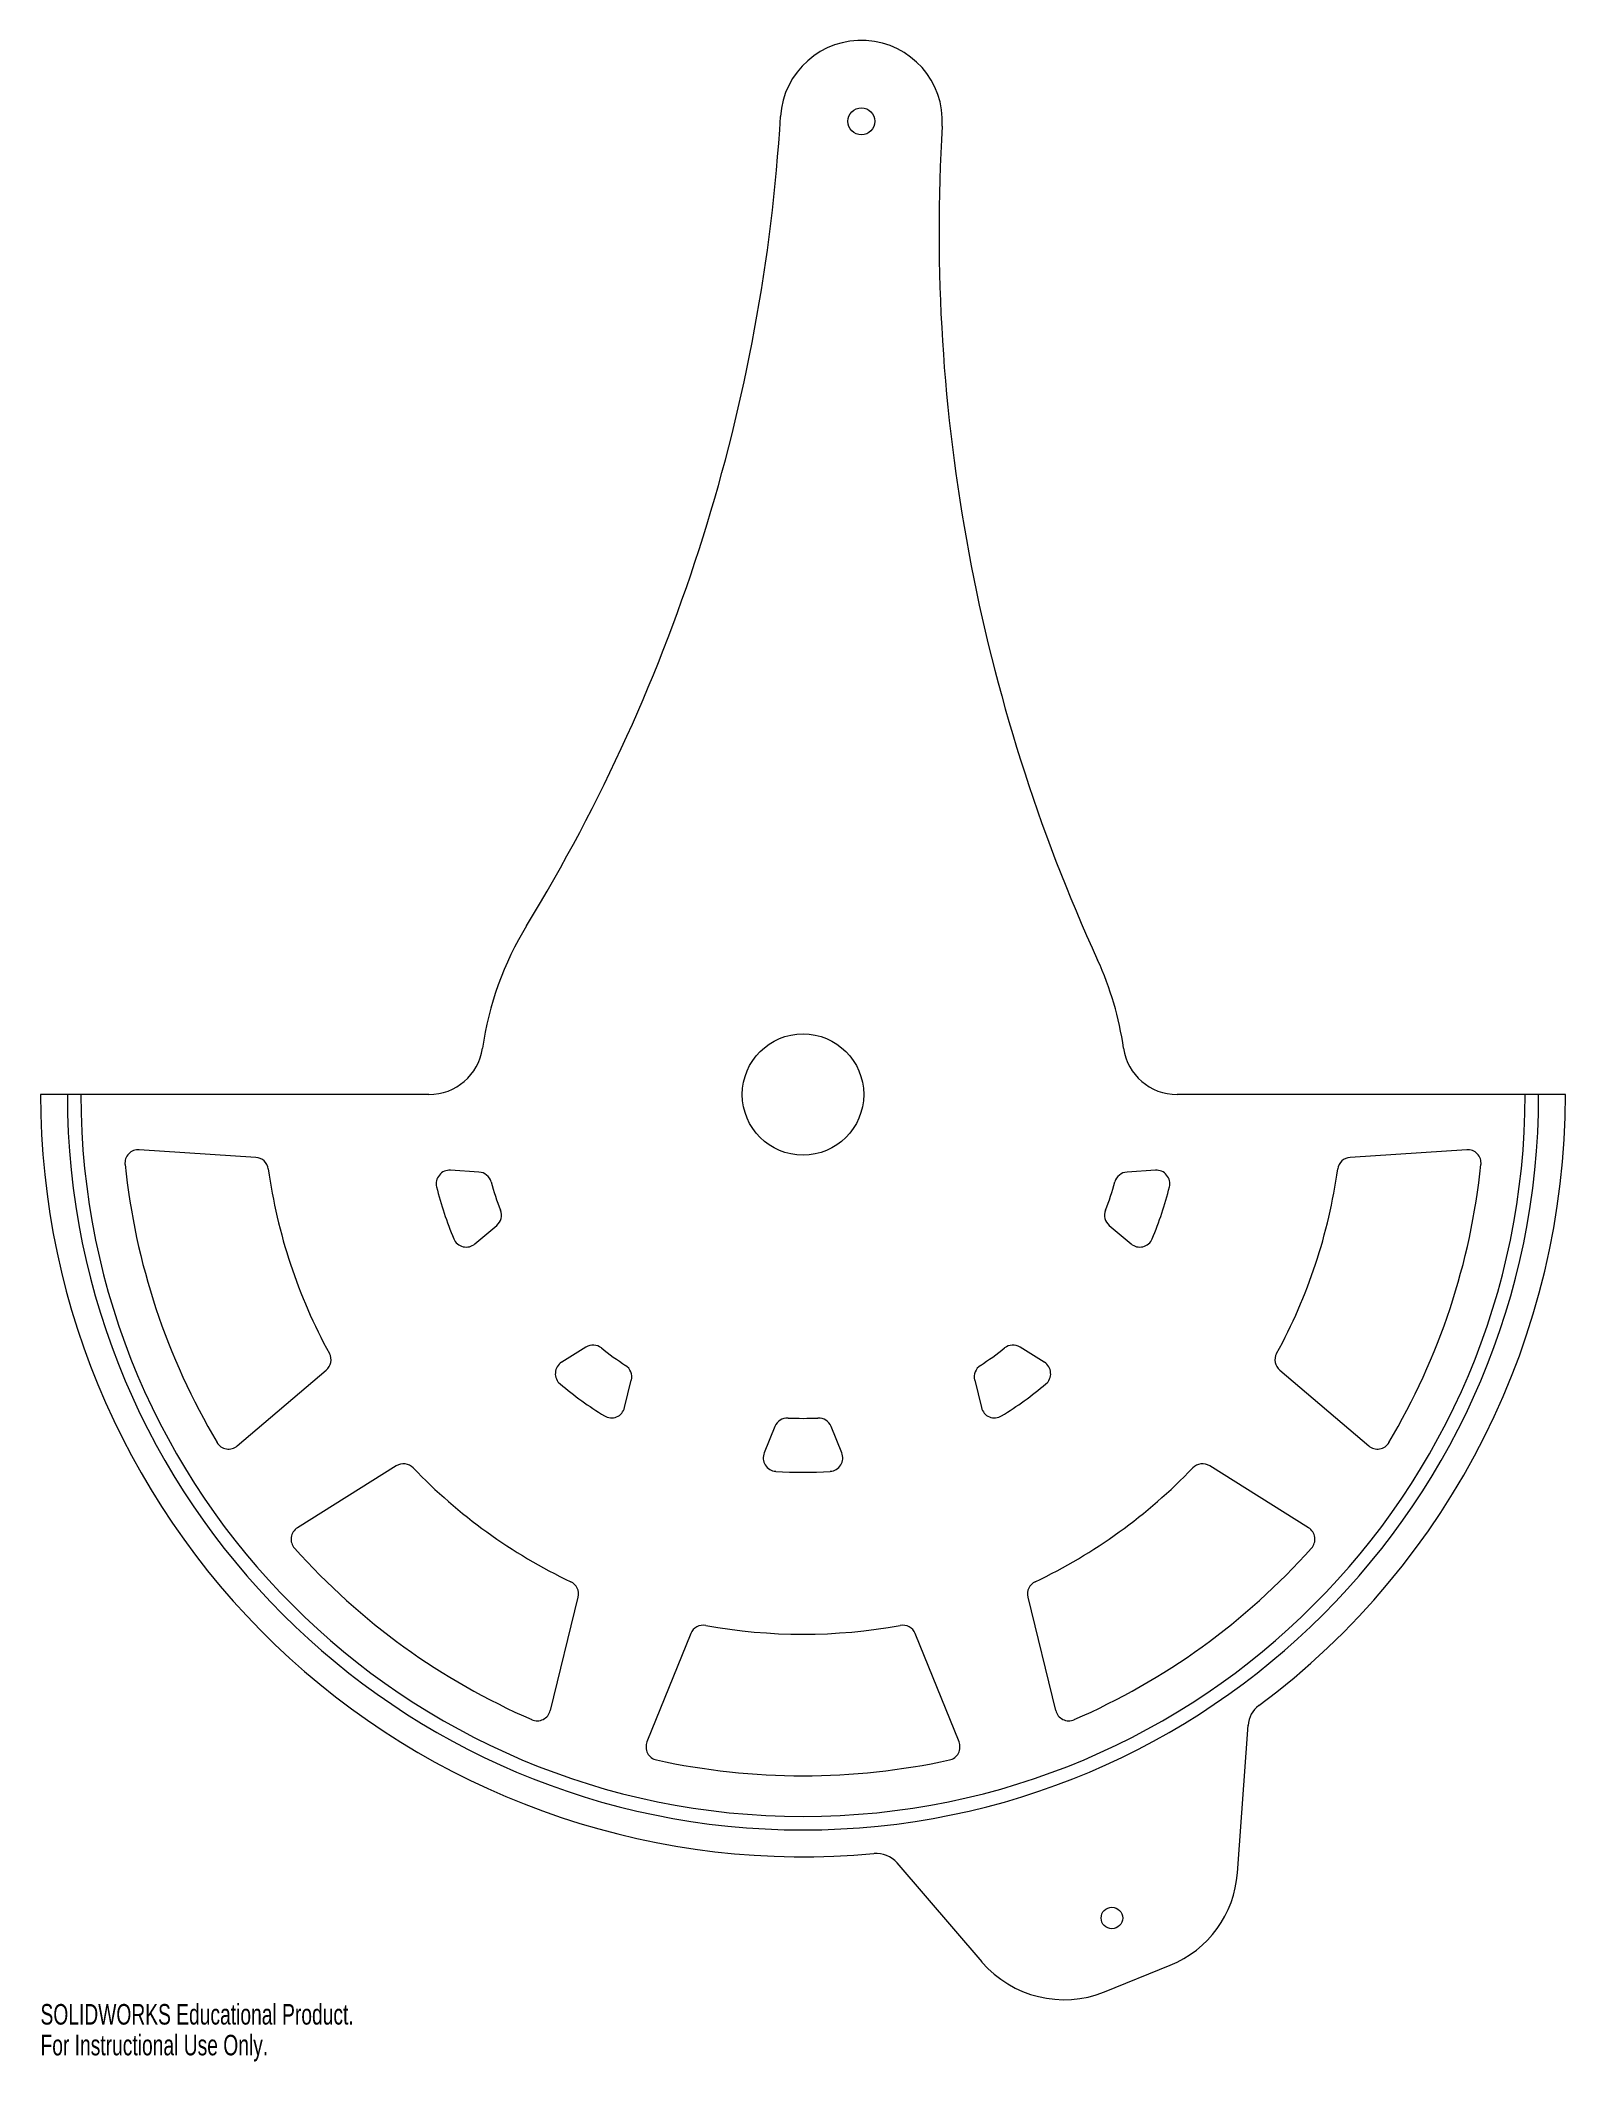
# Model space of a CAD drawing. Header units: inches. Extents: x -7.1 to 7.1, y -9 to 9.8.
import ezdxf

# ---------------------------------------------------------------- set-up
doc = ezdxf.new("R2010")
doc.units = ezdxf.units.IN
doc.header["$MEASUREMENT"] = 0
doc.styles.add('SLDTEXTSTYLE0', font='TXT', dxfattribs={"width": 0.7})

msp = doc.modelspace()

# ---------------------------------------------------------------- linework, layer by layer
at = {"color": 7, "linetype": 'Continuous', "lineweight": 15}
for p, q in [((-3.464, 0), (-7.062, 0)), ((7.062, 0), (3.464, 0)), ((-5.068, -0.582), (-6.147, -0.511)), ((6.147, -0.511), (5.068, -0.582)), ((-3.001, -0.719), (-3.264, -0.701)), ((3.264, -0.701), (3.001, -0.719)), ((-3.038, -1.383), (-2.837, -1.212)), ((2.837, -1.212), (3.038, -1.383)), ((-2.011, -2.34), (-2.235, -2.48)), ((2.235, -2.48), (2.011, -2.34)), ((-5.239, -3.255), (-4.415, -2.554)), ((4.415, -2.554), (5.239, -3.255)), ((-1.653, -2.901), (-1.59, -2.645)), ((1.59, -2.645), (1.653, -2.901)), ((-0.26, -3.075), (-0.359, -3.319)), ((0.359, -3.319), (0.26, -3.075)), ((-3.767, -3.44), (-4.683, -4.014)), ((4.683, -4.014), (3.767, -3.44)), ((-2.34, -5.706), (-2.083, -4.656)), ((2.083, -4.656), (2.34, -5.706)), ((-1.039, -4.994), (-1.445, -5.996)), ((1.445, -5.996), (1.039, -4.994)), ((4.024, -7.211), (4.122, -5.844)), ((0.87, -7.118), (1.657, -8.036)), ((2.791, -8.313), (3.401, -8.067))]:
    msp.add_line(p, q, dxfattribs=at)
for centre, radius in [((0.541, 9.016), 0.125), ((0, 0), 0.562), ((2.861, -7.629), 0.1)]:
    msp.add_circle(centre, radius, dxfattribs=at)
for centre, radius, start, end in [((0.541, 9.016), 0.75, 356.5671, 176.5671), ((-16.431, 10.034), 16.252, 328.5894, 356.5671), ((17.512, 7.997), 16.252, 176.5671, 204.5449), ((0, 0), 3, 148.5894, 171.7868), ((0, 0), 3, 8.2132, 24.5449), ((-3.464, 0.5), 0.5, 270, 351.7868), ((3.464, 0.5), 0.5, 188.2132, 270), ((0, 0), 7.062, 180, 275.3398), ((0, 0), 6.813, 180, 0), ((0, 0), 6.688, 180, 0), ((0, 0), 7.062, 306.7118, 0), ((-6.155, -0.636), 0.125, 86.2248, 185.8982), ((6.155, -0.636), 0.125, 354.1018, 93.7752), ((0, 0), 6.312, 185.8982, 210.7073), ((-5.076, -0.707), 0.125, 7.9295, 86.2248), ((0, 0), 5, 187.9295, 208.676), ((-3.272, -0.826), 0.125, 86.2248, 194.167), ((-3.009, -0.843), 0.125, 15.6577, 86.2248), ((3.009, -0.843), 0.125, 93.7752, 164.3423), ((3.272, -0.826), 0.125, 345.833, 93.7752), ((0, 0), 5, 331.324, 352.0705), ((5.076, -0.707), 0.125, 93.7752, 172.0705), ((0, 0), 6.312, 329.2927, 354.1018), ((0, 0), 3.5, 194.167, 202.4385), ((0, 0), 3, 195.6577, 200.9478), ((0, 0), 3, 339.0522, 344.3423), ((0, 0), 3.5, 337.5615, 345.833), ((-2.918, -1.117), 0.125, 310.3807, 20.9478), ((2.918, -1.117), 0.125, 159.0522, 229.6193), ((-3.119, -1.288), 0.125, 202.4385, 310.3807), ((3.119, -1.288), 0.125, 229.6193, 337.5615), ((-4.496, -2.459), 0.125, 310.3807, 28.676), ((-1.945, -2.446), 0.125, 51.5063, 122.0734), ((0, 0), 3, 231.5063, 236.7965), ((0, 0), 3, 303.2035, 308.4937), ((1.945, -2.446), 0.125, 57.9266, 128.4937), ((4.496, -2.459), 0.125, 151.324, 229.6193), ((-2.169, -2.586), 0.125, 122.0734, 230.0156), ((-1.711, -2.615), 0.125, 346.2293, 56.7965), ((1.711, -2.615), 0.125, 123.2035, 193.7707), ((2.169, -2.586), 0.125, 309.9844, 57.9266), ((0, 0), 3.5, 230.0156, 238.2871), ((0, 0), 3.5, 301.7129, 309.9844), ((-1.774, -2.871), 0.125, 238.2871, 346.2293), ((1.774, -2.871), 0.125, 193.7707, 301.7129), ((-0.144, -3.122), 0.125, 87.3549, 157.9221), ((0, 0), 3, 267.3549, 272.6451), ((0.144, -3.122), 0.125, 22.0779, 92.6451), ((-5.32, -3.16), 0.125, 210.7073, 310.3807), ((-0.243, -3.366), 0.125, 157.9221, 265.8643), ((0.243, -3.366), 0.125, 274.1357, 22.0779), ((5.32, -3.16), 0.125, 229.6193, 329.2927), ((-3.7, -3.546), 0.125, 43.7781, 122.0734), ((0, 0), 5, 223.7781, 244.5246), ((0, 0), 3.5, 265.8643, 274.1357), ((0, 0), 5, 295.4754, 316.2219), ((3.7, -3.546), 0.125, 57.9266, 136.2219), ((-4.616, -4.12), 0.125, 122.0734, 221.7468), ((4.616, -4.12), 0.125, 318.2532, 57.9266), ((0, 0), 6.312, 221.7468, 246.5559), ((0, 0), 6.312, 293.4441, 318.2532), ((-2.204, -4.627), 0.125, 346.2293, 64.5246), ((2.204, -4.627), 0.125, 115.4754, 193.7707), ((-0.923, -5.041), 0.125, 79.6267, 157.9221), ((0, 0), 5, 259.6267, 280.3733), ((0.923, -5.041), 0.125, 22.0779, 100.3733), ((-2.462, -5.677), 0.125, 246.5559, 346.2293), ((2.462, -5.677), 0.125, 193.7707, 293.4441), ((4.371, -5.862), 0.25, 126.7118, 175.8912), ((-1.329, -6.043), 0.125, 157.9221, 257.5954), ((0, 0), 6.312, 257.5954, 282.4046), ((1.329, -6.043), 0.125, 282.4046, 22.0779), ((0.681, -7.281), 0.25, 40.5889, 95.3398), ((3.026, -7.139), 1, 292, 355.8912), ((2.417, -7.386), 1, 220.5889, 292)]:
    msp.add_arc(centre, radius, start, end, dxfattribs=at)

# ---------------------------------------------------------------- texts
at = {"color": 7, "linetype": 'Continuous', "char_height": 0.1903, "attachment_point": 1, "style": 'SLDTEXTSTYLE0'}
for s, insert in [('SOLIDWORKS Educational Product.', (-7.062, -8.426)), ('For Instructional Use Only.', (-7.062, -8.711))]:
    msp.add_mtext(s, dxfattribs=dict(at, insert=insert))

doc.saveas('drawing.dxf')
